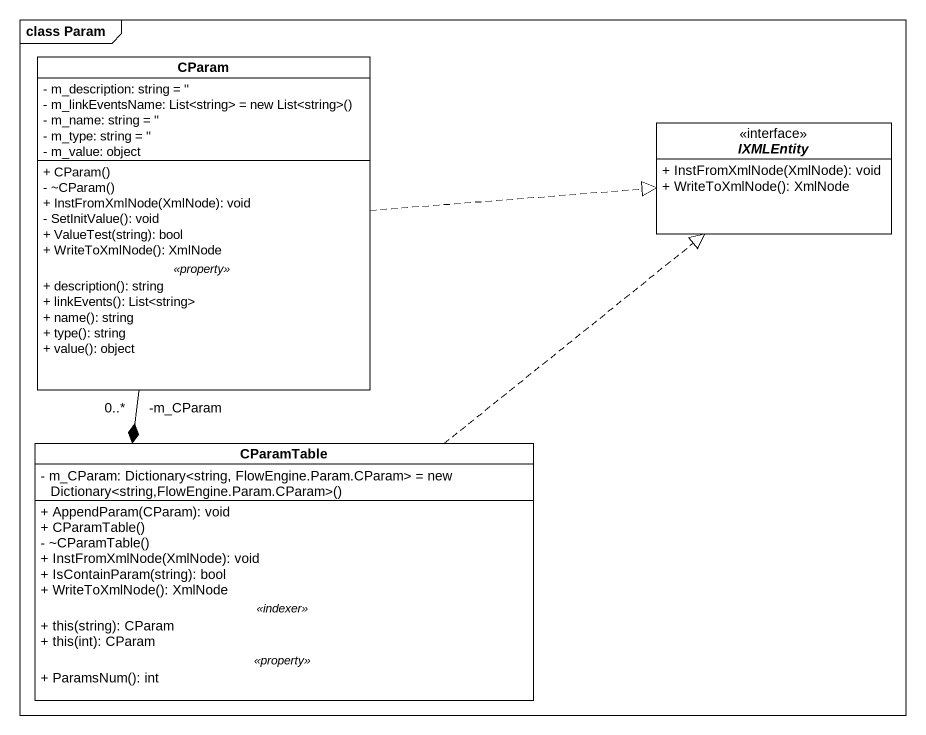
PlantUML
@startuml
mainframe class Param
hide circle
hide empty members
skinparam classAttributeIconSize 0
class CParam {
  - m_description: string = ''
  {field} - m_linkEventsName: List<string> = new List<string>()
  - m_name: string = ''
  - m_type: string = ''
  - m_value: object
  --
  + CParam()
  - ~CParam()
  + InstFromXmlNode(XmlNode): void
  - SetInitValue(): void
  + ValueTest(string): bool
  + WriteToXmlNode(): XmlNode
  .. <<property>> ..
  + description(): string
  + linkEvents(): List<string>
  + name(): string
  + type(): string
  + value(): object
}
interface IXMLEntity {
  + InstFromXmlNode(XmlNode): void
  + WriteToXmlNode(): XmlNode
}
class CParamTable {
  {field} - m_CParam: Dictionary<string, FlowEngine.Param.CParam> = new Dictionary<string,FlowEngine.Param.CParam>()
  --
  + AppendParam(CParam): void
  + CParamTable()
  - ~CParamTable()
  + InstFromXmlNode(XmlNode): void
  + IsContainParam(string): bool
  + WriteToXmlNode(): XmlNode
  .. <<indexer>> ..
  + this(string): CParam
  + this(int): CParam
  .. <<property>> ..
  + ParamsNum(): int
}
CParam .right.|> IXMLEntity
CParam "-m_CParam\n0..*" --* CParamTable
CParamTable .up.|> IXMLEntity
@enduml
